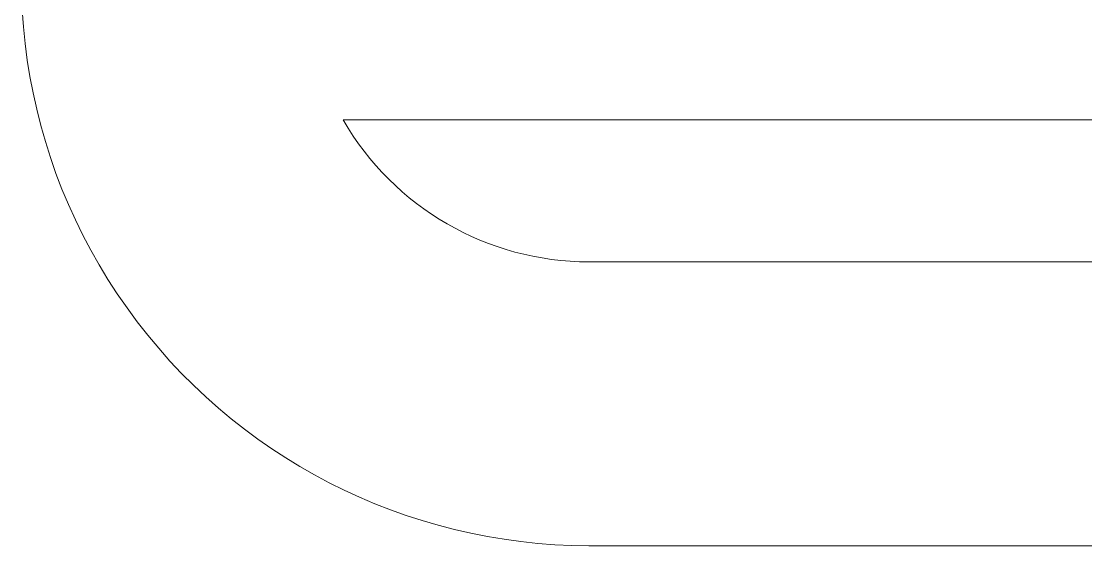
# Model space of a CAD drawing. Header units: millimetres. Extents: x -6 to 421, y -3 to 294.
# Drawn here: x 295.36 to 320.36, y 133.01 to 145.33 of the extents above; entities that cross this region are included whole.
import ezdxf

# ---------------------------------------------------------------- set-up
doc = ezdxf.new("R2010")
doc.units = ezdxf.units.MM

msp = doc.modelspace()

# ---------------------------------------------------------------- linework, layer by layer
at = {"color": 7, "linetype": 'Continuous', "lineweight": 15}
for p, q in [((337.796, 143.015), (302.916, 143.015)), ((337.796, 143.015), (302.916, 143.015)), ((332.023, 139.681), (308.689, 139.681)), ((332.023, 139.681), (308.689, 139.681)), ((332.023, 133.015), (308.689, 133.015)), ((332.023, 133.015), (308.689, 133.015))]:
    msp.add_line(p, q, dxfattribs=at)
for radius, start in [(13.333, 161.0754), (13.333, 161.0754), (6.667, 210), (6.667, 210)]:
    msp.add_arc((308.689, 146.348), radius, start, 270, dxfattribs=at)

doc.saveas('drawing.dxf')
